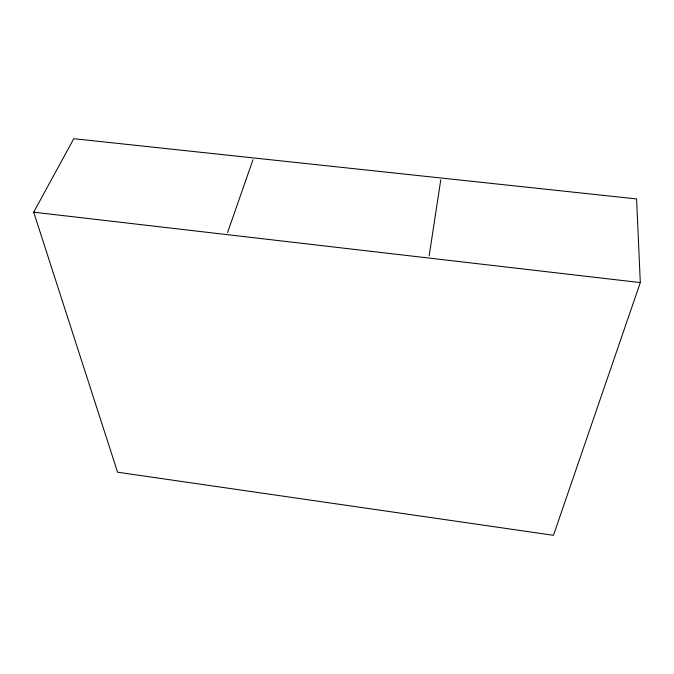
<?xml version="1.0" encoding="UTF-8"?>
<svg xmlns="http://www.w3.org/2000/svg" width="674" height="674" viewBox="0 0 674 674"><rect width="100%" height="100%" fill="white"/><g stroke="black" fill="none" stroke-linecap="round" stroke-linejoin="round"><path stroke-width="1.01" d="M429.169 255.884L440.762 179.865M640.3 282.583L553.464 535.308L117.571 472.196L33.7 212.184L73.786 138.692L636.593 198.94L640.3 282.583L33.7 212.184M227.568 232.538L252.986 159.721"/></g></svg>
